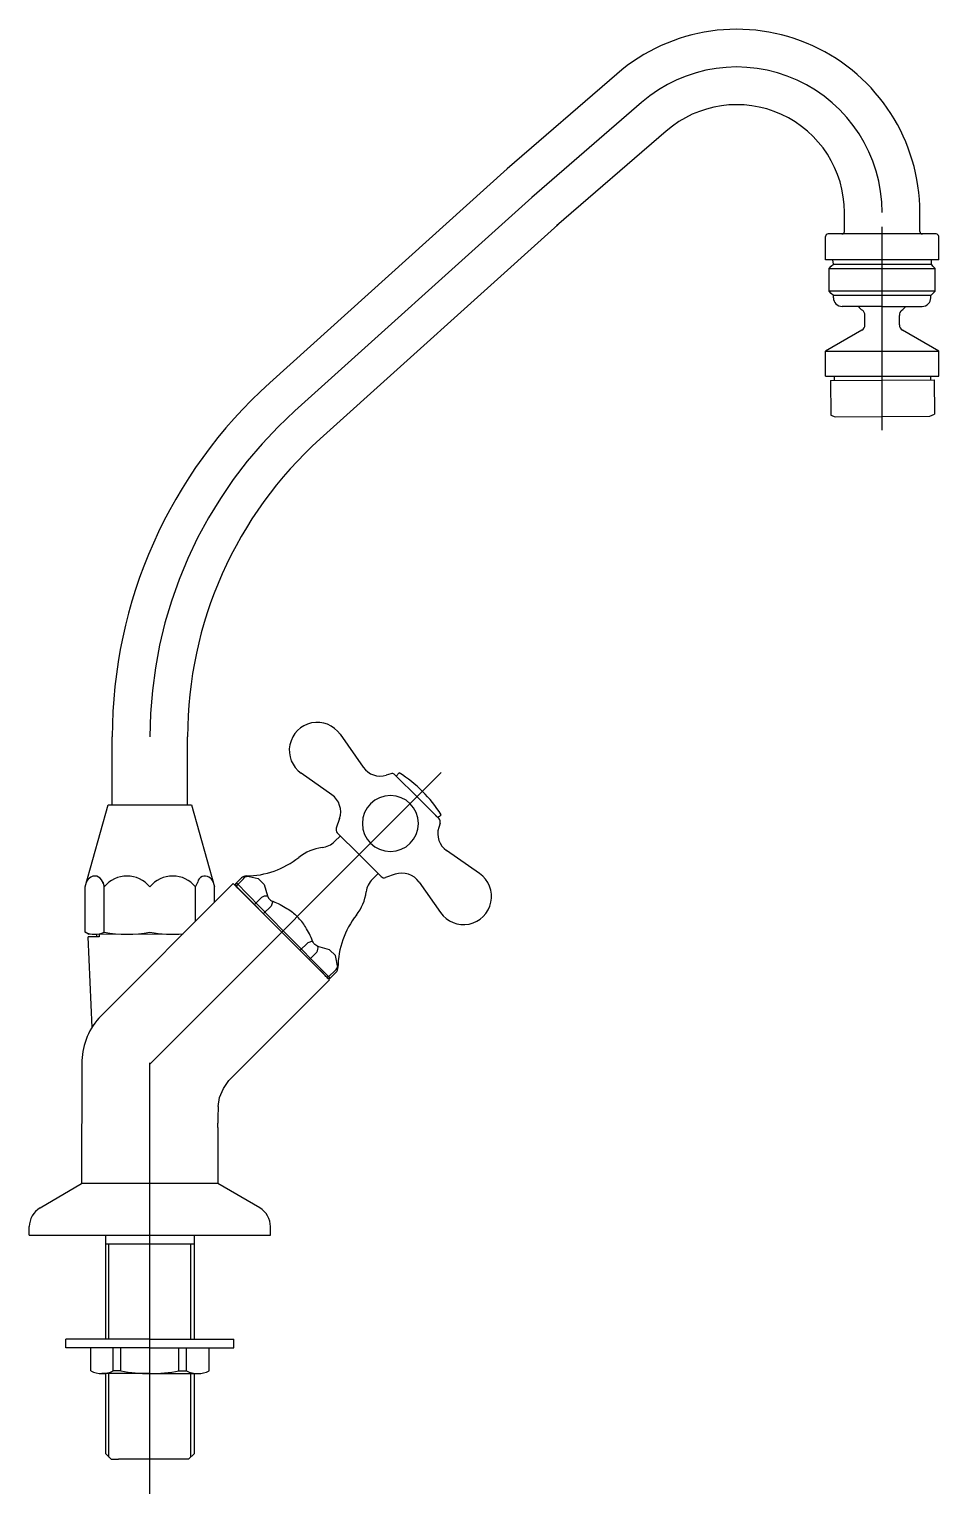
# Model space of a CAD drawing. Extents: x 91.079 to 91.29, y -39.42 to -39.08.
import ezdxf

# ---------------------------------------------------------------- set-up
doc = ezdxf.new("R2010")
doc.units = 0
doc.header["$LTSCALE"] = 0.2
doc.header["$MEASUREMENT"] = 0
doc.linetypes.add('AXES', pattern=[0.54, 0.3, -0.08, 0.08, -0.08])
doc.linetypes.add('CONTINU', pattern=[0])
doc.layers.get('0').update_dxf_attribs({"linetype": 'CONTINUOUS'})
doc.layers.add('DECA_EIXOS', color=5, linetype='AXES')

msp = doc.modelspace()

# ---------------------------------------------------------------- linework, layer by layer
at = {"linetype": 'CONTINU'}
for points in [[(91.2853, -39.12295, 0.642715), (91.21496, -39.09083)], [(91.2678, -39.12295, 0.642718), (91.22642, -39.10406)], [(91.26401, -39.12795, 0.414211), (91.26341, -39.12855)], [(91.2672, -39.12795, 0.41421), (91.2678, -39.12735)], [(91.2853, -39.12735, 0.415448), (91.2859, -39.12795)], [(91.28969, -39.12855, 0.414145), (91.28909, -39.12795)], [(91.26525, -39.14275, 0.414214), (91.26725, -39.14475)], [(91.27103, -39.14475, 0.045663), (91.27197, -39.14566)], [(91.27255, -39.14686, 0.233456), (91.27197, -39.14566)], [(91.28112, -39.14566, 0.231299), (91.28055, -39.14685)], [(91.28112, -39.14566, 0.045659), (91.28207, -39.14475)], [(91.28585, -39.14475, 0.414177), (91.28785, -39.14275)], [(91.2718, -39.1503, 0.267952), (91.27255, -39.14901)], [(91.28055, -39.14901, 0.267941), (91.2813, -39.1503)], [(91.13436, -39.16253, 0.212567), (91.0978, -39.24465)], [(91.14607, -39.17553, 0.212557), (91.1153, -39.24465)], [(91.15074, -39.24407, 1.191676), (91.14168, -39.25312)], [(91.15608, -39.25172, 0.325859), (91.16142, -39.25354)], [(91.16345, -39.25347, 0.278177), (91.16245, -39.25322)], [(91.17414, -39.26275, 0.116016), (91.16443, -39.25303)], [(91.15058, -39.26363, 0.333997), (91.14878, -39.2581)], [(91.16238, -39.25827, 1), (91.16238, -39.27127)], [(91.16238, -39.27127, 1), (91.16238, -39.25827)], [(91.17392, -39.26469, 0.278168), (91.17368, -39.26369)], [(91.14982, -39.26587, 0.286286), (91.15006, -39.2669)], [(91.1736, -39.26573, 0.326068), (91.17543, -39.27106)], [(91.14654, -39.27037, 0.135645), (91.14113, -39.27265)], [(91.14654, -39.27037, 0.165609), (91.14943, -39.26895)], [(91.12893, -39.27695, 0.166265), (91.14113, -39.27265)], [(91.09283, -39.27722, 0.185708), (91.09185, -39.27838)], [(91.09465, -39.27722, 0.283757), (91.09283, -39.27722)], [(91.09572, -39.27868, 0.224058), (91.09465, -39.27722)], [(91.10655, -39.27945, 0.468801), (91.09594, -39.27945)], [(91.11715, -39.27945, 0.468827), (91.10655, -39.27945)], [(91.12027, -39.27723, 0.521537), (91.11765, -39.27835)], [(91.12125, -39.27839, 0.186258), (91.12027, -39.27723)], [(91.12893, -39.27695, 0.196687), (91.12781, -39.27742)], [(91.1283, -39.27759, -0.235898), (91.12924, -39.27697)], [(91.1582, -39.27772, 0.165119), (91.15678, -39.28061)], [(91.16025, -39.27709, 0.286275), (91.16128, -39.27733)], [(91.16905, -39.27836, 0.333998), (91.16352, -39.27656)], [(91.17402, -39.28546, 1.193438), (91.18307, -39.27641)], [(91.12665, -39.27858, 0.340037), (91.12635, -39.27911)], [(91.12665, -39.27858, 0.619691), (91.1268, -39.27956)], [(91.127, -39.27894, 0.783937), (91.12711, -39.27987)], [(91.13255, -39.28184, -0.177208), (91.13386, -39.28158)], [(91.13386, -39.28158), (91.13411, -39.28211, 0.123537), (91.1351, -39.28282)], [(91.1545, -39.28601, 0.135533), (91.15678, -39.28061)], [(91.1351, -39.28282, -0.043394), (91.13836, -39.28448)], [(91.13836, -39.28448, -0.06186), (91.14077, -39.28638)], [(91.14267, -39.28879, 0.061872), (91.14077, -39.28638)], [(91.1545, -39.28601, 0.166313), (91.1502, -39.29822)], [(91.09155, -39.29002, 0.197187), (91.09594, -39.29002)], [(91.09594, -39.29002, 0.081682), (91.10655, -39.29002)], [(91.10655, -39.29002, 0.059124), (91.11424, -39.29036)], [(91.14433, -39.29205, 0.043396), (91.14267, -39.28879)], [(91.14556, -39.29329), (91.14504, -39.29304, -0.123543), (91.14433, -39.29205)], [(91.14531, -39.2946, 0.177197), (91.14556, -39.29329)], [(91.14956, -39.29885, 0.235923), (91.15018, -39.29791)], [(91.14973, -39.29934, 0.196746), (91.1502, -39.29822)], [(91.15018, -39.29791, 0.005844), (91.1502, -39.29822)], [(91.14811, -39.30031, -0.640055), (91.14728, -39.30004)], [(91.14759, -39.30035, 0.61901), (91.14843, -39.30063)], [(91.09466, -39.30994, 0.178737), (91.09075, -39.32054)], [(91.08105, -39.354, 0.267946), (91.07855, -39.35833)], [(91.13455, -39.35833, 0.267959), (91.13205, -39.354)], [(91.0928, -39.39183, 0.229734), (91.09802, -39.39183)], [(91.0998, -39.39183, 0.088888), (91.1133, -39.39183)], [(91.11507, -39.39183, 0.22973), (91.1203, -39.39183)]]:
    msp.add_lwpolyline(points, format="xyb", dxfattribs=at)
for points in [[(91.21496, -39.09083), (91.18952, -39.11286)], [(91.22642, -39.10406), (91.20097, -39.12609)], [(91.18952, -39.11286), (91.13436, -39.16253)], [(91.2678, -39.12735), (91.2678, -39.12295)], [(91.2853, -39.12735), (91.2853, -39.12295)], [(91.20123, -39.12587), (91.14607, -39.17553)], [(91.26341, -39.13395), (91.26341, -39.12855)], [(91.27655, -39.12795), (91.26401, -39.12795)], [(91.28909, -39.12795), (91.27655, -39.12795)], [(91.28969, -39.13395), (91.28969, -39.12855)], [(91.27655, -39.13395), (91.26341, -39.13395)], [(91.26425, -39.13595), (91.26475, -39.13545)], [(91.26475, -39.13545), (91.26525, -39.13495)], [(91.26525, -39.13495), (91.26509, -39.13395)], [(91.26525, -39.13495), (91.28801, -39.13495)], [(91.28969, -39.13395), (91.27655, -39.13395)], [(91.28801, -39.13495), (91.28801, -39.13395)], [(91.28835, -39.13545), (91.28801, -39.13495)], [(91.28885, -39.13595), (91.28835, -39.13545)], [(91.26425, -39.13595), (91.28885, -39.13595)], [(91.26425, -39.14125), (91.26425, -39.13595)], [(91.28885, -39.14125), (91.28885, -39.13595)], [(91.28885, -39.14125), (91.26425, -39.14125)], [(91.26475, -39.14175), (91.26425, -39.14125)], [(91.26525, -39.14225), (91.26475, -39.14175)], [(91.26525, -39.14275), (91.26525, -39.14225)], [(91.28785, -39.14225), (91.26525, -39.14225)], [(91.28785, -39.14225), (91.28835, -39.14175)], [(91.28785, -39.14275), (91.28785, -39.14225)], [(91.28835, -39.14175), (91.28885, -39.14125)], [(91.27655, -39.14475), (91.26725, -39.14475)], [(91.27655, -39.14475), (91.28585, -39.14475)], [(91.27255, -39.14901), (91.27255, -39.14686)], [(91.28055, -39.14901), (91.28055, -39.14685)], [(91.2718, -39.1503), (91.26341, -39.15515)], [(91.28969, -39.15515), (91.2813, -39.1503)], [(91.26341, -39.16095), (91.26341, -39.15515)], [(91.26341, -39.15515), (91.28969, -39.15515)], [(91.28969, -39.16095), (91.28969, -39.15515)], [(91.26341, -39.16095), (91.27655, -39.16095)], [(91.26454, -39.16198), (91.27655, -39.16189)], [(91.26454, -39.16198), (91.26461, -39.16997)], [(91.26539, -39.16095), (91.26539, -39.16197)], [(91.27655, -39.16095), (91.28969, -39.16095)], [(91.27655, -39.16189), (91.28864, -39.16179)], [(91.28779, -39.16095), (91.28779, -39.1618)], [(91.28864, -39.16179), (91.28871, -39.16979)], [(91.26461, -39.16997), (91.26566, -39.17037)], [(91.26566, -39.17037), (91.28766, -39.1702)], [(91.28766, -39.1702), (91.28871, -39.16979)], [(91.15074, -39.24407), (91.15608, -39.25172)], [(91.0978, -39.26045), (91.0978, -39.24465)], [(91.1153, -39.26045), (91.1153, -39.24465)], [(91.14878, -39.2581), (91.14168, -39.25312)], [(91.16245, -39.25322), (91.16142, -39.25354)], [(91.16438, -39.2544), (91.16345, -39.25347)], [(91.16443, -39.25303), (91.16375, -39.25377)], [(91.16857, -39.25858), (91.16375, -39.25377)], [(91.09155, -39.27945), (91.0969, -39.26045)], [(91.0969, -39.26045), (91.1162, -39.26045)], [(91.1162, -39.26045), (91.12155, -39.27945)], [(91.17368, -39.26369), (91.16857, -39.25858)], [(91.15058, -39.26363), (91.14982, -39.26587)], [(91.17368, -39.26369), (91.17288, -39.2629)], [(91.17377, -39.26312), (91.17338, -39.2634)], [(91.17392, -39.26469), (91.1736, -39.26573)], [(91.17414, -39.26275), (91.17377, -39.26312)], [(91.14943, -39.26895), (91.15077, -39.26761)], [(91.15515, -39.272), (91.15006, -39.2669)], [(91.18307, -39.27641), (91.17543, -39.27106)], [(91.16025, -39.27709), (91.15515, -39.272)], [(91.09562, -39.27831), (91.09594, -39.27945)], [(91.11715, -39.27945), (91.11765, -39.27835)], [(91.12665, -39.27858), (91.12781, -39.27742)], [(91.127, -39.27894), (91.1283, -39.27759)], [(91.12893, -39.27695), (91.13171, -39.27753), (91.13307, -39.2789), (91.13386, -39.28158)], [(91.1582, -39.27772), (91.15954, -39.27638)], [(91.16352, -39.27656), (91.16128, -39.27733)], [(91.16905, -39.27836), (91.17402, -39.28546)], [(91.09155, -39.29002), (91.09155, -39.27945)], [(91.09466, -39.30994), (91.12592, -39.27868)], [(91.09594, -39.29002), (91.09594, -39.27945)], [(91.11715, -39.28745), (91.11715, -39.27945)], [(91.12155, -39.28306), (91.12155, -39.27945)], [(91.14826, -39.30103), (91.12592, -39.27868)], [(91.13719, -39.28996), (91.12635, -39.27911)], [(91.12665, -39.27858), (91.13748, -39.28967)], [(91.13075, -39.28365), (91.13255, -39.28184)], [(91.13287, -39.28577), (91.13467, -39.28396)], [(91.1351, -39.28282), (91.13467, -39.28396)], [(91.0923, -39.29045), (91.09155, -39.29002)], [(91.09312, -39.31208), (91.0922, -39.29105)], [(91.0948, -39.29106), (91.0922, -39.29105)], [(91.09347, -39.29106), (91.0922, -39.29105)], [(91.0923, -39.29045), (91.11424, -39.29036)], [(91.09415, -39.29043), (91.09415, -39.29106)], [(91.0948, -39.29035), (91.0948, -39.29106)], [(91.14759, -39.30035), (91.13719, -39.28996)], [(91.14843, -39.30063), (91.13748, -39.28967)], [(91.14138, -39.29428), (91.14318, -39.29247)], [(91.14433, -39.29205), (91.14318, -39.29247)], [(91.1435, -39.2964), (91.14531, -39.2946)], [(91.1502, -39.29822), (91.14962, -39.29544), (91.14824, -39.29408), (91.14556, -39.29329)], [(91.1478, -39.30056), (91.146, -39.29876)], [(91.12486, -39.32443), (91.14826, -39.30103)], [(91.14811, -39.30031), (91.14956, -39.29885)], [(91.14843, -39.30063), (91.14973, -39.29934)], [(91.09075, -39.32054), (91.09068, -39.34833)], [(91.12237, -39.33047), (91.12274, -39.32834), (91.12361, -39.32627), (91.12486, -39.32443)], [(91.12237, -39.33047), (91.12235, -39.33308)], [(91.12235, -39.33308), (91.12235, -39.3343)], [(91.12235, -39.3353), (91.12235, -39.3343)], [(91.12235, -39.3353), (91.12235, -39.34833)], [(91.08105, -39.354), (91.09068, -39.34833)], [(91.12235, -39.34833), (91.09068, -39.34833)], [(91.13205, -39.354), (91.12235, -39.34833)], [(91.07855, -39.36033), (91.07855, -39.35833)], [(91.13455, -39.36033), (91.13455, -39.35833)], [(91.07855, -39.36033), (91.13455, -39.36033)], [(91.09622, -39.36033), (91.09622, -39.38443)], [(91.09622, -39.36233), (91.11687, -39.36233)], [(91.09702, -39.38443), (91.09702, -39.36233)], [(91.11607, -39.38443), (91.11607, -39.36233)], [(91.11687, -39.38443), (91.11687, -39.36033)], [(91.09622, -39.38443), (91.08705, -39.38443)], [(91.08705, -39.38643), (91.08705, -39.38443)], [(91.10655, -39.38443), (91.08705, -39.38443)], [(91.10655, -39.38643), (91.08705, -39.38643)], [(91.0928, -39.39183), (91.0928, -39.38643)], [(91.09802, -39.39183), (91.09802, -39.38643)], [(91.0998, -39.39183), (91.0998, -39.38643)], [(91.10655, -39.38443), (91.12605, -39.38443)], [(91.10655, -39.38643), (91.12605, -39.38643)], [(91.1133, -39.39183), (91.1133, -39.38643)], [(91.11507, -39.39183), (91.11507, -39.38643)], [(91.1203, -39.39183), (91.1203, -39.38643)], [(91.12605, -39.38643), (91.12605, -39.38443)], [(91.10655, -39.39243), (91.09541, -39.39243)], [(91.09622, -39.39237), (91.09622, -39.41101)], [(91.09702, -39.41181), (91.09702, -39.39221)], [(91.0998, -39.39183), (91.09802, -39.39183)], [(91.10655, -39.39243), (91.11769, -39.39243)], [(91.1133, -39.39183), (91.11507, -39.39183)], [(91.11607, -39.41181), (91.11607, -39.39221)], [(91.11687, -39.41101), (91.11687, -39.39237)], [(91.09755, -39.41233), (91.09622, -39.41101)], [(91.09755, -39.41233), (91.09925, -39.41233)], [(91.10655, -39.41233), (91.09925, -39.41233)], [(91.11385, -39.41233), (91.10655, -39.41233)], [(91.11555, -39.41233), (91.11385, -39.41233)], [(91.11555, -39.41233), (91.11687, -39.41101)]]:
    msp.add_lwpolyline(points, dxfattribs=at)
at = {"layer": 'DECA_EIXOS'}
for points in [[(91.27655, -39.12295, 0.642717), (91.22069, -39.09745)], [(91.14022, -39.16903, 0.212567), (91.10655, -39.24465)]]:
    msp.add_lwpolyline(points, format="xyb", dxfattribs=at)
for points in [[(91.22069, -39.09745), (91.19525, -39.11948)], [(91.19525, -39.11948), (91.14022, -39.16903)], [(91.27655, -39.17348), (91.27655, -39.12628)], [(91.10655, -39.42032), (91.10655, -39.24465)], [(91.10655, -39.3206), (91.17421, -39.25294)]]:
    msp.add_lwpolyline(points, dxfattribs=at)

doc.saveas('drawing.dxf')
